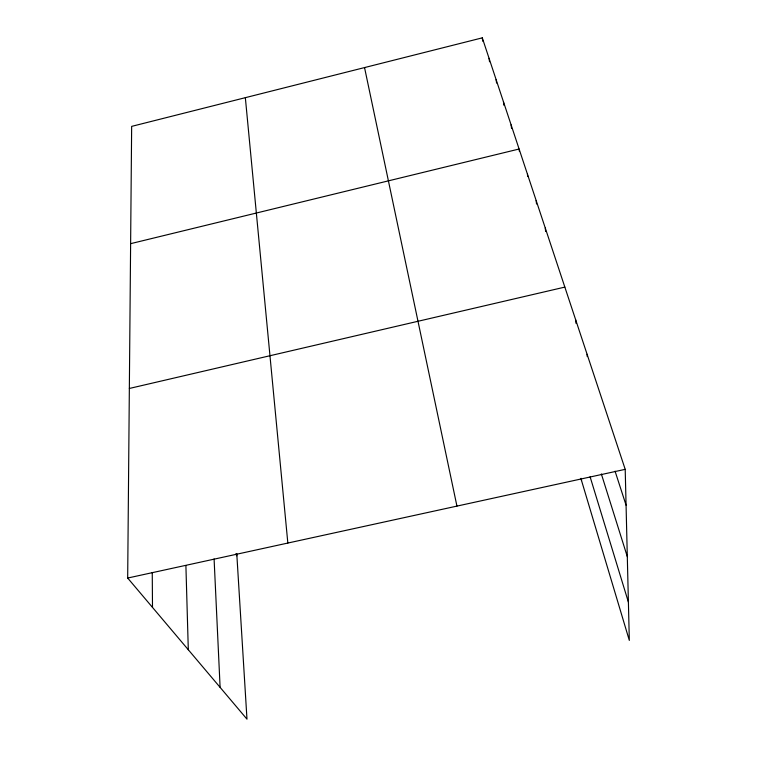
<?xml version="1.0" encoding="UTF-8"?>
<svg xmlns="http://www.w3.org/2000/svg" width="757" height="757" viewBox="0 0 757 757"><rect width="100%" height="100%" fill="white"/><g stroke="black" fill="none" stroke-linecap="round" stroke-linejoin="round"><path stroke-width="1.14" d="M236.761 553.49L246.981 719.15L127.678 578.045L131.652 126.381L482.285 37.85L625.206 469.34L629.322 640.394L580.874 478.386M130.62 243.669L519.103 149.015L519.387 151.353M129.343 388.464L564.845 287.102M127.678 578.045L625.206 469.34M235.692 553.935L236.913 555.837M615.062 471.185L626.067 505.165M601.351 473.939L627.307 556.632M590.1 476.787L628.395 602.118M364.543 67.581L456.944 506.111M482.285 37.85L482.767 41.266M489.069 58.317L489.533 61.733M496.119 79.608L496.573 83.033M503.462 101.788L503.916 105.299M511.117 124.896L511.552 128.416M527.449 174.186L527.714 176.513M536.164 200.501L536.533 203.983M545.277 228.037L545.627 231.491M245.344 97.672L287.84 543.053M581.348 478.405L581.537 480.581M575.68 319.814L575.945 323.258M587.082 354.257L587.243 356.585M214.089 558.94L220.107 687.356M185.9 565.602L188.304 649.743M152.252 572.472L152.498 607.398"/></g></svg>
